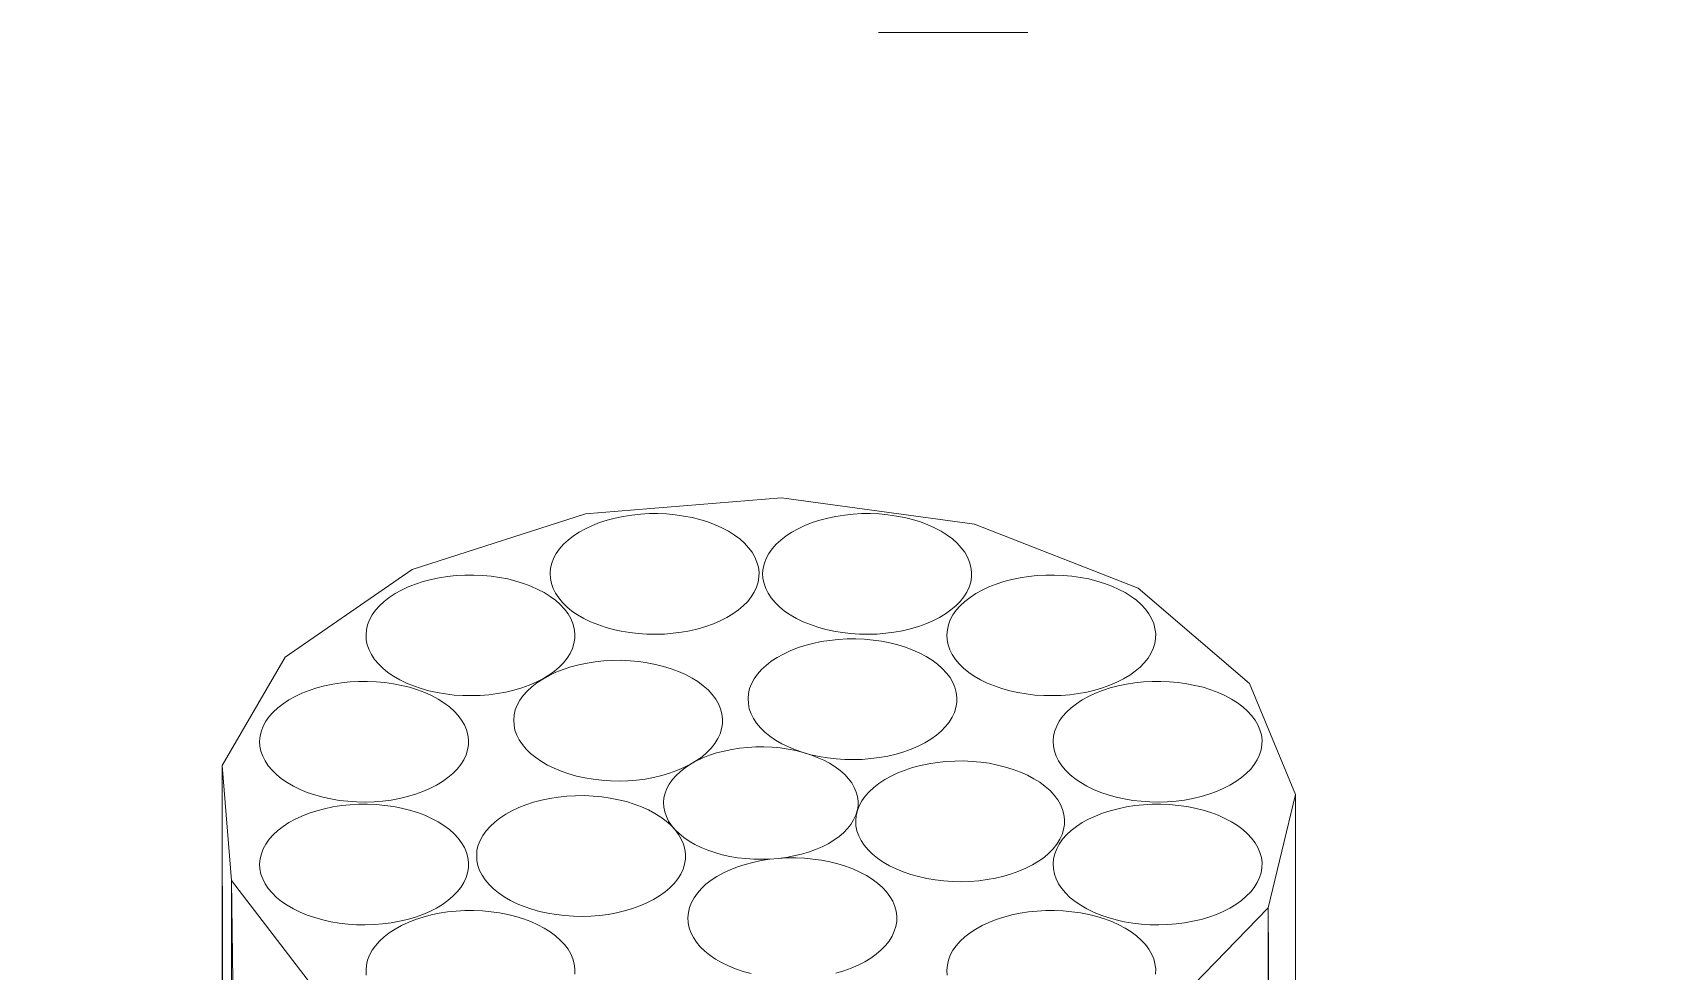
# Model space of a CAD drawing. Header units: inches. Extents: x -7660 to 802, y -193 to 3.
# Drawn here: x 674.913 to 675.994, y -144.848 to -144.22 of the extents above; entities that cross this region are included whole.
import ezdxf

# ---------------------------------------------------------------- set-up
doc = ezdxf.new("R2010")
doc.units = ezdxf.units.IN
doc.header["$MEASUREMENT"] = 0
doc.linetypes.add('DASHDOT2', pattern=[0.5, 0.25, -0.125, 0, -0.125])
doc.layers.add('ATE-PENA-2', color=2, linetype='Continuous')
doc.layers.add('ELE-PENA-1', color=1, linetype='Continuous')

msp = doc.modelspace()

# ---------------------------------------------------------------- linework, layer by layer
at = {"layer": 'ATE-PENA-2', "color": 7, "linetype": 'DASHDOT2', "lineweight": 5, "ltscale": 5}
msp.add_lwpolyline([(671.00396, -144.21983), (677.01966, -144.21983), (677.01966, -150.03518), (671.00396, -150.03518)], close=True, dxfattribs=at)
at = {"layer": 'ELE-PENA-1', "color": 8, "linetype": 'Continuous', "lineweight": 5}
for p, q in [((675.41399, -144.53117), (675.28295, -144.54188)), ((675.54314, -144.54881), (675.41399, -144.53117)), ((675.28295, -144.54188), (675.16703, -144.57905)), ((675.28288, -144.5518), (675.2875, -144.5497)), ((675.2875, -144.5497), (675.29233, -144.54771)), ((675.29233, -144.54771), (675.29737, -144.54613)), ((675.29737, -144.54613), (675.30273, -144.54466)), ((675.30273, -144.54466), (675.30819, -144.54351)), ((675.30819, -144.54351), (675.31386, -144.54267)), ((675.31386, -144.54267), (675.31963, -144.54204)), ((675.31963, -144.54204), (675.32551, -144.54172)), ((675.32551, -144.54172), (675.33129, -144.54172)), ((675.33129, -144.54172), (675.33717, -144.54193)), ((675.33717, -144.54193), (675.34294, -144.54246)), ((675.34294, -144.54246), (675.34861, -144.5433)), ((675.34861, -144.5433), (675.35418, -144.54435)), ((675.35418, -144.54435), (675.35953, -144.54571)), ((675.35953, -144.54571), (675.36468, -144.54729)), ((675.36468, -144.54729), (675.36961, -144.54918)), ((675.36961, -144.54918), (675.37423, -144.55128)), ((675.42516, -144.5518), (675.42967, -144.5497)), ((675.42967, -144.5497), (675.4345, -144.54771)), ((675.4345, -144.54771), (675.43965, -144.54613)), ((675.43965, -144.54613), (675.445, -144.54466)), ((675.445, -144.54466), (675.45046, -144.54351)), ((675.45046, -144.54351), (675.45613, -144.54267)), ((675.45613, -144.54267), (675.46191, -144.54204)), ((675.46191, -144.54204), (675.46768, -144.54172)), ((675.46768, -144.54172), (675.47356, -144.54172)), ((675.47356, -144.54172), (675.47944, -144.54193)), ((675.47944, -144.54193), (675.48522, -144.54246)), ((675.48522, -144.54246), (675.49089, -144.5433)), ((675.49089, -144.5433), (675.49645, -144.54435)), ((675.49645, -144.54435), (675.50181, -144.54571)), ((675.50181, -144.54571), (675.50695, -144.54729)), ((675.50695, -144.54729), (675.51189, -144.54918)), ((675.51189, -144.54918), (675.51651, -144.55128)), ((675.65276, -144.59165), (675.54314, -144.54881)), ((675.26829, -144.5622), (675.27133, -144.55936)), ((675.27133, -144.55936), (675.2748, -144.55663)), ((675.2748, -144.55663), (675.27868, -144.55411)), ((675.27868, -144.55411), (675.28288, -144.5518)), ((675.37423, -144.55128), (675.37854, -144.55348)), ((675.37854, -144.55348), (675.38253, -144.556)), ((675.38253, -144.556), (675.3861, -144.55863)), ((675.3861, -144.55863), (675.38925, -144.56146)), ((675.38925, -144.56146), (675.39208, -144.56451)), ((675.41046, -144.5622), (675.41361, -144.55936)), ((675.41361, -144.55936), (675.41707, -144.55663)), ((675.41707, -144.55663), (675.42096, -144.55411)), ((675.42096, -144.55411), (675.42516, -144.5518)), ((675.51651, -144.55128), (675.52081, -144.55348)), ((675.52081, -144.55348), (675.5248, -144.556)), ((675.5248, -144.556), (675.52837, -144.55863)), ((675.52837, -144.55863), (675.53152, -144.56146)), ((675.53152, -144.56146), (675.53425, -144.56451)), ((675.26031, -144.5749), (675.26157, -144.57165)), ((675.26157, -144.57165), (675.26335, -144.56839)), ((675.26335, -144.56839), (675.26556, -144.56524)), ((675.26556, -144.56524), (675.26829, -144.5622)), ((675.39208, -144.56451), (675.39439, -144.56755)), ((675.39439, -144.56755), (675.39628, -144.57081)), ((675.39628, -144.57081), (675.39765, -144.57406)), ((675.40258, -144.5749), (675.40384, -144.57165)), ((675.40384, -144.57165), (675.40563, -144.56839)), ((675.40563, -144.56839), (675.40783, -144.56524)), ((675.40783, -144.56524), (675.41046, -144.5622)), ((675.53425, -144.56451), (675.53667, -144.56755)), ((675.53667, -144.56755), (675.53845, -144.57081)), ((675.53845, -144.57081), (675.53992, -144.57406)), ((675.16703, -144.57905), (675.08198, -144.63764)), ((675.19069, -144.58372), (675.19647, -144.58309)), ((675.19647, -144.58309), (675.20224, -144.58278)), ((675.20224, -144.58278), (675.20812, -144.58278)), ((675.20812, -144.58278), (675.214, -144.58299)), ((675.214, -144.58299), (675.21978, -144.58351)), ((675.25926, -144.58162), (675.25957, -144.57826)), ((675.25947, -144.58498), (675.25926, -144.58162)), ((675.25957, -144.57826), (675.26031, -144.5749)), ((675.39765, -144.57406), (675.39859, -144.57742)), ((675.39901, -144.58078), (675.39859, -144.57742)), ((675.39891, -144.58414), (675.39901, -144.58078)), ((675.40143, -144.58162), (675.40174, -144.57826)), ((675.40164, -144.58498), (675.40143, -144.58162)), ((675.40174, -144.57826), (675.40258, -144.5749)), ((675.53992, -144.57406), (675.54076, -144.57742)), ((675.54118, -144.58078), (675.54076, -144.57742)), ((675.54118, -144.58414), (675.54118, -144.58078)), ((675.5793, -144.58372), (675.58507, -144.58309)), ((675.58507, -144.58309), (675.59085, -144.58278)), ((675.59085, -144.58278), (675.59673, -144.58278)), ((675.59673, -144.58278), (675.60261, -144.58299)), ((675.60261, -144.58299), (675.60838, -144.58351)), ((675.15552, -144.59517), (675.15972, -144.59286)), ((675.15972, -144.59286), (675.16423, -144.59076)), ((675.16423, -144.59076), (675.16917, -144.58887)), ((675.16917, -144.58887), (675.17421, -144.58719)), ((675.17421, -144.58719), (675.17956, -144.58572)), ((675.17956, -144.58572), (675.18502, -144.58456)), ((675.18502, -144.58456), (675.19069, -144.58372)), ((675.21978, -144.58351), (675.22545, -144.58435)), ((675.22545, -144.58435), (675.23101, -144.5854)), ((675.23101, -144.5854), (675.23637, -144.58677)), ((675.23637, -144.58677), (675.24151, -144.58834)), ((675.24151, -144.58834), (675.24645, -144.59023)), ((675.24645, -144.59023), (675.25107, -144.59233)), ((675.25107, -144.59233), (675.25537, -144.59454)), ((675.2601, -144.58834), (675.25947, -144.58498)), ((675.26125, -144.5917), (675.2601, -144.58834)), ((675.26293, -144.59496), (675.26125, -144.5917)), ((675.39733, -144.59086), (675.39586, -144.59412)), ((675.39838, -144.5875), (675.39733, -144.59086)), ((675.39891, -144.58414), (675.39838, -144.5875)), ((675.40237, -144.58834), (675.40164, -144.58498)), ((675.40353, -144.5917), (675.40237, -144.58834)), ((675.4051, -144.59496), (675.40353, -144.5917)), ((675.53961, -144.59086), (675.53803, -144.59412)), ((675.54066, -144.5875), (675.53961, -144.59086)), ((675.54118, -144.58414), (675.54066, -144.5875)), ((675.54412, -144.59517), (675.54832, -144.59286)), ((675.54832, -144.59286), (675.55284, -144.59076)), ((675.55284, -144.59076), (675.55767, -144.58887)), ((675.55767, -144.58887), (675.56281, -144.58719)), ((675.56281, -144.58719), (675.56817, -144.58572)), ((675.56817, -144.58572), (675.57363, -144.58456)), ((675.57363, -144.58456), (675.5793, -144.58372)), ((675.60838, -144.58351), (675.61405, -144.58435)), ((675.61405, -144.58435), (675.61962, -144.5854)), ((675.61962, -144.5854), (675.62497, -144.58677)), ((675.62497, -144.58677), (675.63012, -144.58834)), ((675.63012, -144.58834), (675.63505, -144.59023)), ((675.63505, -144.59023), (675.63967, -144.59233)), ((675.63967, -144.59233), (675.64398, -144.59454)), ((675.65276, -144.59165), (675.7271, -144.65528)), ((675.14239, -144.6063), (675.14502, -144.60325)), ((675.14502, -144.60325), (675.14817, -144.60042)), ((675.14817, -144.60042), (675.15163, -144.59769)), ((675.15163, -144.59769), (675.15552, -144.59517)), ((675.25537, -144.59454), (675.25936, -144.59706)), ((675.25936, -144.59706), (675.26293, -144.59968)), ((675.26503, -144.59811), (675.26293, -144.59496)), ((675.26293, -144.59968), (675.26608, -144.60252)), ((675.26755, -144.60115), (675.26503, -144.59811)), ((675.26608, -144.60252), (675.26892, -144.60556)), ((675.27049, -144.60399), (675.26755, -144.60115)), ((675.27385, -144.60682), (675.27049, -144.60399)), ((675.38851, -144.60336), (675.38526, -144.60609)), ((675.39145, -144.60042), (675.38851, -144.60336)), ((675.39387, -144.59727), (675.39145, -144.60042)), ((675.39586, -144.59412), (675.39387, -144.59727)), ((675.4072, -144.59811), (675.4051, -144.59496)), ((675.40972, -144.60115), (675.4072, -144.59811)), ((675.41277, -144.60399), (675.40972, -144.60115)), ((675.41613, -144.60682), (675.41277, -144.60399)), ((675.53079, -144.60336), (675.52743, -144.60609)), ((675.53362, -144.60042), (675.53079, -144.60336)), ((675.531, -144.6063), (675.53362, -144.60325)), ((675.53604, -144.59727), (675.53362, -144.60042)), ((675.53362, -144.60325), (675.53677, -144.60042)), ((675.53803, -144.59412), (675.53604, -144.59727)), ((675.53677, -144.60042), (675.54024, -144.59769)), ((675.54024, -144.59769), (675.54412, -144.59517)), ((675.64398, -144.59454), (675.64797, -144.59706)), ((675.64797, -144.59706), (675.65154, -144.59968)), ((675.65154, -144.59968), (675.65469, -144.60252)), ((675.65469, -144.60252), (675.65752, -144.60556)), ((675.13714, -144.61596), (675.1384, -144.6127)), ((675.1384, -144.6127), (675.14019, -144.60945)), ((675.14019, -144.60945), (675.14239, -144.6063)), ((675.26892, -144.60556), (675.27123, -144.60861)), ((675.27123, -144.60861), (675.27301, -144.61186)), ((675.27301, -144.61186), (675.27448, -144.61512)), ((675.27763, -144.60934), (675.27385, -144.60682)), ((675.27448, -144.61512), (675.27532, -144.61848)), ((675.28183, -144.61176), (675.27763, -144.60934)), ((675.28624, -144.61396), (675.28183, -144.61176)), ((675.29107, -144.61585), (675.28624, -144.61396)), ((675.36846, -144.61543), (675.36342, -144.61722)), ((675.37308, -144.61344), (675.36846, -144.61543)), ((675.37749, -144.61113), (675.37308, -144.61344)), ((675.38158, -144.60871), (675.37749, -144.61113)), ((675.38526, -144.60609), (675.38158, -144.60871)), ((675.41991, -144.60934), (675.41613, -144.60682)), ((675.42411, -144.61176), (675.41991, -144.60934)), ((675.42852, -144.61396), (675.42411, -144.61176)), ((675.43335, -144.61585), (675.42852, -144.61396)), ((675.51063, -144.61543), (675.50569, -144.61722)), ((675.51535, -144.61344), (675.51063, -144.61543)), ((675.51976, -144.61113), (675.51535, -144.61344)), ((675.52375, -144.60871), (675.51976, -144.61113)), ((675.52743, -144.60609), (675.52375, -144.60871)), ((675.52575, -144.61596), (675.52701, -144.6127)), ((675.52701, -144.6127), (675.52879, -144.60945)), ((675.52879, -144.60945), (675.531, -144.6063)), ((675.65752, -144.60556), (675.65983, -144.60861)), ((675.65983, -144.60861), (675.66162, -144.61186)), ((675.66162, -144.61186), (675.66309, -144.61512)), ((675.66309, -144.61512), (675.66393, -144.61848)), ((675.13609, -144.62268), (675.13641, -144.61932)), ((675.1362, -144.62604), (675.13609, -144.62268)), ((675.13693, -144.6294), (675.1362, -144.62604)), ((675.13641, -144.61932), (675.13714, -144.61596)), ((675.27574, -144.6252), (675.27522, -144.62856)), ((675.27585, -144.62184), (675.27532, -144.61848)), ((675.27574, -144.6252), (675.27585, -144.62184)), ((675.29611, -144.61764), (675.29107, -144.61585)), ((675.30136, -144.61911), (675.29611, -144.61764)), ((675.30682, -144.62026), (675.30136, -144.61911)), ((675.31249, -144.62121), (675.30682, -144.62026)), ((675.31816, -144.62194), (675.31249, -144.62121)), ((675.32404, -144.62226), (675.31816, -144.62194)), ((675.32982, -144.62236), (675.32404, -144.62226)), ((675.3357, -144.62226), (675.32982, -144.62236)), ((675.34147, -144.62173), (675.3357, -144.62226)), ((675.34725, -144.621), (675.34147, -144.62173)), ((675.35281, -144.62005), (675.34725, -144.621)), ((675.35827, -144.61869), (675.35281, -144.62005)), ((675.36342, -144.61722), (675.35827, -144.61869)), ((675.43839, -144.61764), (675.43335, -144.61585)), ((675.44364, -144.61911), (675.43839, -144.61764)), ((675.4491, -144.62026), (675.44364, -144.61911)), ((675.44626, -144.62646), (675.45204, -144.62583)), ((675.45466, -144.62121), (675.4491, -144.62026)), ((675.45204, -144.62583), (675.45792, -144.62551)), ((675.46044, -144.62194), (675.45466, -144.62121)), ((675.45792, -144.62551), (675.46369, -144.62551)), ((675.46621, -144.62226), (675.46044, -144.62194)), ((675.46369, -144.62551), (675.46957, -144.62572)), ((675.47209, -144.62236), (675.46621, -144.62226)), ((675.46957, -144.62572), (675.47535, -144.62625)), ((675.47797, -144.62226), (675.47209, -144.62236)), ((675.47535, -144.62625), (675.48102, -144.62709)), ((675.48375, -144.62173), (675.47797, -144.62226)), ((675.48942, -144.621), (675.48375, -144.62173)), ((675.49509, -144.62005), (675.48942, -144.621)), ((675.50044, -144.61869), (675.49509, -144.62005)), ((675.50569, -144.61722), (675.50044, -144.61869)), ((675.5247, -144.62268), (675.52501, -144.61932)), ((675.5248, -144.62604), (675.5247, -144.62268)), ((675.52554, -144.6294), (675.5248, -144.62604)), ((675.52501, -144.61932), (675.52575, -144.61596)), ((675.66435, -144.6252), (675.66382, -144.62856)), ((675.66445, -144.62184), (675.66393, -144.61848)), ((675.66435, -144.6252), (675.66445, -144.62184)), ((675.13809, -144.63276), (675.13693, -144.6294)), ((675.13966, -144.63601), (675.13809, -144.63276)), ((675.14176, -144.63916), (675.13966, -144.63601)), ((675.27259, -144.63517), (675.2707, -144.63832)), ((675.27417, -144.63192), (675.27259, -144.63517)), ((675.27522, -144.62856), (675.27417, -144.63192)), ((675.41109, -144.6379), (675.41529, -144.63559)), ((675.41529, -144.63559), (675.41991, -144.63349)), ((675.41991, -144.63349), (675.42474, -144.6315)), ((675.42474, -144.6315), (675.42978, -144.62992)), ((675.42978, -144.62992), (675.43513, -144.62845)), ((675.43513, -144.62845), (675.44059, -144.6273)), ((675.44059, -144.6273), (675.44626, -144.62646)), ((675.48102, -144.62709), (675.48658, -144.62814)), ((675.48658, -144.62814), (675.49194, -144.6295)), ((675.49194, -144.6295), (675.49708, -144.63108)), ((675.49708, -144.63108), (675.50202, -144.63297)), ((675.50202, -144.63297), (675.50664, -144.63507)), ((675.50664, -144.63507), (675.51094, -144.63727)), ((675.52669, -144.63276), (675.52554, -144.6294)), ((675.52827, -144.63601), (675.52669, -144.63276)), ((675.53037, -144.63916), (675.52827, -144.63601)), ((675.6612, -144.63517), (675.65931, -144.63832)), ((675.66277, -144.63192), (675.6612, -144.63517)), ((675.66382, -144.62856), (675.66277, -144.63192)), ((675.08198, -144.63764), (675.03977, -144.71009)), ((675.14439, -144.64221), (675.14176, -144.63916)), ((675.14733, -144.64504), (675.14439, -144.64221)), ((675.15069, -144.64788), (675.14733, -144.64504)), ((675.15447, -144.6504), (675.15069, -144.64788)), ((675.26209, -144.64714), (675.25842, -144.64977)), ((675.25852, -144.64987), (675.26314, -144.64777)), ((675.26535, -144.64441), (675.26209, -144.64714)), ((675.26314, -144.64777), (675.26797, -144.64588)), ((675.26818, -144.64147), (675.26535, -144.64441)), ((675.26797, -144.64588), (675.27301, -144.6442)), ((675.2707, -144.63832), (675.26818, -144.64147)), ((675.27301, -144.6442), (675.27837, -144.64284)), ((675.27837, -144.64284), (675.28393, -144.64168)), ((675.28393, -144.64168), (675.2895, -144.64084)), ((675.2895, -144.64084), (675.29527, -144.64021)), ((675.29527, -144.64021), (675.30115, -144.6399)), ((675.30115, -144.6399), (675.30703, -144.63979)), ((675.30703, -144.63979), (675.31281, -144.64011)), ((675.31281, -144.64011), (675.31858, -144.64063)), ((675.31858, -144.64063), (675.32425, -144.64147)), ((675.32425, -144.64147), (675.32982, -144.64252)), ((675.32982, -144.64252), (675.33517, -144.64389)), ((675.33517, -144.64389), (675.34032, -144.64546)), ((675.34032, -144.64546), (675.34525, -144.64725)), ((675.34525, -144.64725), (675.34987, -144.64935)), ((675.39796, -144.64903), (675.40069, -144.64599)), ((675.40069, -144.64599), (675.40374, -144.64315)), ((675.40374, -144.64315), (675.4072, -144.64042)), ((675.4072, -144.64042), (675.41109, -144.6379)), ((675.51094, -144.63727), (675.51493, -144.63979)), ((675.51493, -144.63979), (675.5185, -144.64242)), ((675.5185, -144.64242), (675.52165, -144.64525)), ((675.52165, -144.64525), (675.52449, -144.6483)), ((675.53299, -144.64221), (675.53037, -144.63916)), ((675.53593, -144.64504), (675.53299, -144.64221)), ((675.53929, -144.64788), (675.53593, -144.64504)), ((675.54307, -144.6504), (675.53929, -144.64788)), ((675.6507, -144.64714), (675.64702, -144.64977)), ((675.65395, -144.64441), (675.6507, -144.64714)), ((675.65679, -144.64147), (675.65395, -144.64441)), ((675.65931, -144.63832), (675.65679, -144.64147)), ((675.09798, -144.65995), (675.10312, -144.65827)), ((675.10312, -144.65827), (675.10837, -144.65691)), ((675.10837, -144.65691), (675.11394, -144.65575)), ((675.11394, -144.65575), (675.11961, -144.65481)), ((675.11961, -144.65481), (675.12538, -144.65428)), ((675.12538, -144.65428), (675.13116, -144.65397)), ((675.13116, -144.65397), (675.13704, -144.65386)), ((675.13704, -144.65386), (675.14281, -144.65418)), ((675.14281, -144.65418), (675.14869, -144.6547)), ((675.14869, -144.6547), (675.15436, -144.65544)), ((675.15436, -144.65544), (675.15982, -144.65659)), ((675.15867, -144.65281), (675.15447, -144.6504)), ((675.16308, -144.65502), (675.15867, -144.65281)), ((675.15982, -144.65659), (675.16528, -144.65785)), ((675.16791, -144.65691), (675.16308, -144.65502)), ((675.16528, -144.65785), (675.17043, -144.65953)), ((675.17295, -144.65869), (675.16791, -144.65691)), ((675.1782, -144.66016), (675.17295, -144.65869)), ((675.24025, -144.65827), (675.235, -144.65974)), ((675.24519, -144.65649), (675.24025, -144.65827)), ((675.24393, -144.66037), (675.24697, -144.65754)), ((675.24991, -144.65449), (675.24519, -144.65649)), ((675.24697, -144.65754), (675.25044, -144.65481)), ((675.25432, -144.65218), (675.24991, -144.65449)), ((675.25044, -144.65481), (675.25432, -144.65229)), ((675.25842, -144.64977), (675.25432, -144.65218)), ((675.25432, -144.65229), (675.25852, -144.64987)), ((675.34987, -144.64935), (675.35418, -144.65166)), ((675.35418, -144.65166), (675.35817, -144.65407)), ((675.35817, -144.65407), (675.36174, -144.6568)), ((675.36174, -144.6568), (675.36499, -144.65964)), ((675.39198, -144.66205), (675.39271, -144.65869)), ((675.39271, -144.65869), (675.39408, -144.65544)), ((675.39408, -144.65544), (675.39576, -144.65218)), ((675.39576, -144.65218), (675.39796, -144.64903)), ((675.52449, -144.6483), (675.5268, -144.65134)), ((675.5268, -144.65134), (675.52869, -144.6546)), ((675.52869, -144.6546), (675.53005, -144.65785)), ((675.53005, -144.65785), (675.531, -144.66121)), ((675.54727, -144.65281), (675.54307, -144.6504)), ((675.55168, -144.65502), (675.54727, -144.65281)), ((675.55651, -144.65691), (675.55168, -144.65502)), ((675.56155, -144.65869), (675.55651, -144.65691)), ((675.5668, -144.66016), (675.56155, -144.65869)), ((675.62886, -144.65827), (675.62361, -144.65974)), ((675.63379, -144.65649), (675.62886, -144.65827)), ((675.62886, -144.65995), (675.6339, -144.65827)), ((675.63852, -144.65449), (675.63379, -144.65649)), ((675.6339, -144.65827), (675.63925, -144.65691)), ((675.64293, -144.65218), (675.63852, -144.65449)), ((675.63925, -144.65691), (675.64482, -144.65575)), ((675.64702, -144.64977), (675.64293, -144.65218)), ((675.64482, -144.65575), (675.65038, -144.65481)), ((675.65038, -144.65481), (675.65616, -144.65428)), ((675.65616, -144.65428), (675.66204, -144.65397)), ((675.66204, -144.65397), (675.66781, -144.65386)), ((675.66781, -144.65386), (675.67369, -144.65418)), ((675.67369, -144.65418), (675.67947, -144.6547)), ((675.67947, -144.6547), (675.68514, -144.65544)), ((675.68514, -144.65544), (675.6907, -144.65659)), ((675.6907, -144.65659), (675.69606, -144.65785)), ((675.69606, -144.65785), (675.7012, -144.65953)), ((675.7271, -144.65528), (675.75797, -144.72962)), ((675.07698, -144.6715), (675.08055, -144.66888)), ((675.08055, -144.66888), (675.08443, -144.66625)), ((675.08443, -144.66625), (675.08863, -144.66394)), ((675.08863, -144.66394), (675.09315, -144.66184)), ((675.09315, -144.66184), (675.09798, -144.65995)), ((675.17043, -144.65953), (675.17536, -144.66132)), ((675.17536, -144.66132), (675.17998, -144.66342)), ((675.18366, -144.66132), (675.1782, -144.66016)), ((675.17998, -144.66342), (675.18429, -144.66573)), ((675.18922, -144.66226), (675.18366, -144.66132)), ((675.18429, -144.66573), (675.18817, -144.66814)), ((675.18817, -144.66814), (675.19185, -144.67087)), ((675.195, -144.663), (675.18922, -144.66226)), ((675.20088, -144.66331), (675.195, -144.663)), ((675.20665, -144.66342), (675.20088, -144.66331)), ((675.21253, -144.66331), (675.20665, -144.66342)), ((675.21831, -144.66279), (675.21253, -144.66331)), ((675.22408, -144.66205), (675.21831, -144.66279)), ((675.22965, -144.66111), (675.22408, -144.66205)), ((675.235, -144.65974), (675.22965, -144.66111)), ((675.23731, -144.66972), (675.23899, -144.66646)), ((675.23899, -144.66646), (675.2412, -144.66342)), ((675.2412, -144.66342), (675.24393, -144.66037)), ((675.36499, -144.65964), (675.36772, -144.66258)), ((675.36772, -144.66258), (675.37003, -144.66573)), ((675.37003, -144.66573), (675.37192, -144.66888)), ((675.37192, -144.66888), (675.37329, -144.67224)), ((675.39166, -144.66541), (675.39198, -144.66205)), ((675.39187, -144.66877), (675.39166, -144.66541)), ((675.3925, -144.67213), (675.39187, -144.66877)), ((675.53131, -144.66793), (675.53079, -144.67129)), ((675.53142, -144.66457), (675.531, -144.66121)), ((675.53131, -144.66793), (675.53142, -144.66457)), ((675.57226, -144.66132), (675.5668, -144.66016)), ((675.57783, -144.66226), (675.57226, -144.66132)), ((675.5836, -144.663), (675.57783, -144.66226)), ((675.58948, -144.66331), (675.5836, -144.663)), ((675.59526, -144.66342), (675.58948, -144.66331)), ((675.60114, -144.66331), (675.59526, -144.66342)), ((675.60691, -144.66279), (675.60114, -144.66331)), ((675.61269, -144.66205), (675.60691, -144.66279)), ((675.60786, -144.6715), (675.61132, -144.66888)), ((675.61132, -144.66888), (675.61521, -144.66625)), ((675.61825, -144.66111), (675.61269, -144.66205)), ((675.61521, -144.66625), (675.61941, -144.66394)), ((675.62361, -144.65974), (675.61825, -144.66111)), ((675.61941, -144.66394), (675.62403, -144.66184)), ((675.62403, -144.66184), (675.62886, -144.65995)), ((675.7012, -144.65953), (675.70614, -144.66132)), ((675.70614, -144.66132), (675.71076, -144.66342)), ((675.71076, -144.66342), (675.71506, -144.66573)), ((675.71506, -144.66573), (675.71905, -144.66814)), ((675.71905, -144.66814), (675.72262, -144.67087)), ((675.0691, -144.68053), (675.07131, -144.67738)), ((675.07131, -144.67738), (675.07393, -144.67444)), ((675.07393, -144.67444), (675.07698, -144.6715)), ((675.19185, -144.67087), (675.195, -144.67371)), ((675.195, -144.67371), (675.19773, -144.67665)), ((675.19773, -144.67665), (675.20004, -144.6798)), ((675.20004, -144.6798), (675.20193, -144.68295)), ((675.2349, -144.6798), (675.23521, -144.67633)), ((675.23511, -144.68316), (675.2349, -144.6798)), ((675.23521, -144.67633), (675.23595, -144.67297)), ((675.23595, -144.67297), (675.23731, -144.66972)), ((675.37329, -144.67224), (675.37423, -144.67549)), ((675.37465, -144.67885), (675.37423, -144.67549)), ((675.37455, -144.68232), (675.37465, -144.67885)), ((675.39366, -144.67549), (675.3925, -144.67213)), ((675.39534, -144.67875), (675.39366, -144.67549)), ((675.39744, -144.6819), (675.39534, -144.67875)), ((675.52827, -144.67791), (675.52627, -144.68106)), ((675.52974, -144.67465), (675.52827, -144.67791)), ((675.53079, -144.67129), (675.52974, -144.67465)), ((675.59988, -144.68053), (675.60208, -144.67738)), ((675.60208, -144.67738), (675.60481, -144.67444)), ((675.60481, -144.67444), (675.60786, -144.6715)), ((675.72262, -144.67087), (675.72588, -144.67371)), ((675.72588, -144.67371), (675.72861, -144.67665)), ((675.72861, -144.67665), (675.73092, -144.6798)), ((675.73092, -144.6798), (675.73281, -144.68295)), ((675.0649, -144.69376), (675.06522, -144.6904)), ((675.06522, -144.6904), (675.06606, -144.68704)), ((675.06606, -144.68704), (675.06732, -144.68379)), ((675.06732, -144.68379), (675.0691, -144.68053)), ((675.20193, -144.68295), (675.20329, -144.6862)), ((675.20329, -144.6862), (675.20424, -144.68956)), ((675.20466, -144.69292), (675.20424, -144.68956)), ((675.23574, -144.68652), (675.23511, -144.68316)), ((675.23689, -144.68977), (675.23574, -144.68652)), ((675.23857, -144.69303), (675.23689, -144.68977)), ((675.37297, -144.68893), (675.3715, -144.69219)), ((675.37402, -144.68568), (675.37297, -144.68893)), ((675.37455, -144.68232), (675.37402, -144.68568)), ((675.39996, -144.68494), (675.39744, -144.6819)), ((675.4029, -144.68778), (675.39996, -144.68494)), ((675.40636, -144.69061), (675.4029, -144.68778)), ((675.41004, -144.69313), (675.40636, -144.69061)), ((675.51766, -144.68988), (675.51399, -144.6925)), ((675.52092, -144.68715), (675.51766, -144.68988)), ((675.52386, -144.6841), (675.52092, -144.68715)), ((675.52627, -144.68106), (675.52386, -144.6841)), ((675.59578, -144.69376), (675.5961, -144.6904)), ((675.5961, -144.6904), (675.59683, -144.68704)), ((675.59683, -144.68704), (675.5982, -144.68379)), ((675.5982, -144.68379), (675.59988, -144.68053)), ((675.73281, -144.68295), (675.73417, -144.6862)), ((675.73417, -144.6862), (675.73512, -144.68956)), ((675.73554, -144.69292), (675.73512, -144.68956)), ((675.06511, -144.69712), (675.0649, -144.69376)), ((675.06574, -144.70048), (675.06511, -144.69712)), ((675.067, -144.70384), (675.06574, -144.70048)), ((675.20403, -144.69975), (675.20308, -144.703)), ((675.20466, -144.69628), (675.20403, -144.69975)), ((675.20466, -144.69628), (675.20466, -144.69292)), ((675.24067, -144.69618), (675.23857, -144.69303)), ((675.24319, -144.69922), (675.24067, -144.69618)), ((675.24613, -144.70216), (675.24319, -144.69922)), ((675.36415, -144.70143), (675.3609, -144.70426)), ((675.36709, -144.69849), (675.36415, -144.70143)), ((675.36594, -144.70332), (675.37066, -144.70174)), ((675.36951, -144.69544), (675.36709, -144.69849)), ((675.3715, -144.69219), (675.36951, -144.69544)), ((675.37066, -144.70174), (675.3756, -144.70048)), ((675.3756, -144.70048), (675.38074, -144.69943)), ((675.38074, -144.69943), (675.38599, -144.69859)), ((675.38599, -144.69859), (675.39145, -144.69807)), ((675.39145, -144.69807), (675.39681, -144.69775)), ((675.39681, -144.69775), (675.40227, -144.69775)), ((675.40227, -144.69775), (675.40773, -144.69796)), ((675.40773, -144.69796), (675.41308, -144.69838)), ((675.41424, -144.69555), (675.41004, -144.69313)), ((675.41308, -144.69838), (675.41844, -144.69922)), ((675.41865, -144.69775), (675.41424, -144.69555)), ((675.41844, -144.69922), (675.42358, -144.70017)), ((675.42348, -144.69964), (675.41865, -144.69775)), ((675.42852, -144.70143), (675.42348, -144.69964)), ((675.42358, -144.70017), (675.42862, -144.70143)), ((675.43377, -144.7029), (675.42852, -144.70143)), ((675.42862, -144.70143), (675.43335, -144.7029)), ((675.49582, -144.70101), (675.49068, -144.70248)), ((675.50086, -144.69922), (675.49582, -144.70101)), ((675.50548, -144.69723), (675.50086, -144.69922)), ((675.50989, -144.69492), (675.50548, -144.69723)), ((675.51399, -144.6925), (675.50989, -144.69492)), ((675.59599, -144.69712), (675.59578, -144.69376)), ((675.59662, -144.70048), (675.59599, -144.69712)), ((675.59778, -144.70384), (675.59662, -144.70048)), ((675.73491, -144.69975), (675.73386, -144.703)), ((675.73543, -144.69628), (675.73491, -144.69975)), ((675.73543, -144.69628), (675.73554, -144.69292)), ((675.03977, -144.71009), (675.03977, -145.70486)), ((675.04166, -145.75463), (675.03977, -144.71009)), ((675.03977, -144.71009), (675.04607, -144.78695)), ((675.06858, -144.7071), (675.067, -144.70384)), ((675.07068, -144.71025), (675.06858, -144.7071)), ((675.0732, -144.71329), (675.07068, -144.71025)), ((675.1971, -144.71256), (675.19426, -144.7155)), ((675.19951, -144.70951), (675.1971, -144.71256)), ((675.20151, -144.70626), (675.19951, -144.70951)), ((675.20308, -144.703), (675.20151, -144.70626)), ((675.2496, -144.70489), (675.24613, -144.70216)), ((675.25338, -144.70752), (675.2496, -144.70489)), ((675.25747, -144.70983), (675.25338, -144.70752)), ((675.26199, -144.71203), (675.25747, -144.70983)), ((675.26671, -144.71403), (675.26199, -144.71203)), ((675.34882, -144.71151), (675.3441, -144.7135)), ((675.34641, -144.71413), (675.34966, -144.71161)), ((675.35313, -144.7093), (675.34882, -144.71151)), ((675.34966, -144.71161), (675.35323, -144.7093)), ((675.35722, -144.70689), (675.35313, -144.7093)), ((675.35323, -144.7093), (675.35722, -144.7071)), ((675.3609, -144.70426), (675.35722, -144.70689)), ((675.35722, -144.7071), (675.36142, -144.7051)), ((675.36142, -144.7051), (675.36594, -144.70332)), ((675.43335, -144.7029), (675.43797, -144.70468)), ((675.43923, -144.70405), (675.43377, -144.7029)), ((675.43797, -144.70468), (675.44227, -144.70657)), ((675.4449, -144.705), (675.43923, -144.70405)), ((675.44227, -144.70657), (675.44626, -144.70867)), ((675.45057, -144.70573), (675.4449, -144.705)), ((675.44626, -144.70867), (675.44994, -144.71098)), ((675.44994, -144.71098), (675.4533, -144.7135)), ((675.45645, -144.70605), (675.45057, -144.70573)), ((675.46222, -144.70615), (675.45645, -144.70605)), ((675.4681, -144.70605), (675.46222, -144.70615)), ((675.47388, -144.70552), (675.4681, -144.70605)), ((675.47965, -144.70479), (675.47388, -144.70552)), ((675.48522, -144.70384), (675.47965, -144.70479)), ((675.49068, -144.70248), (675.48522, -144.70384)), ((675.49677, -144.71319), (675.50181, -144.71151)), ((675.50181, -144.71151), (675.50716, -144.71014)), ((675.50716, -144.71014), (675.51273, -144.70899)), ((675.51273, -144.70899), (675.51829, -144.70804)), ((675.51829, -144.70804), (675.52407, -144.70752)), ((675.52407, -144.70752), (675.52995, -144.7072)), ((675.52995, -144.7072), (675.53583, -144.7071)), ((675.53583, -144.7071), (675.5416, -144.70741)), ((675.5416, -144.70741), (675.54738, -144.70794)), ((675.54738, -144.70794), (675.55305, -144.70867)), ((675.55305, -144.70867), (675.55861, -144.70983)), ((675.55861, -144.70983), (675.56397, -144.71119)), ((675.56397, -144.71119), (675.56911, -144.71277)), ((675.56911, -144.71277), (675.57405, -144.71455)), ((675.59946, -144.7071), (675.59778, -144.70384)), ((675.60156, -144.71025), (675.59946, -144.7071)), ((675.60408, -144.71329), (675.60156, -144.71025)), ((675.72798, -144.71256), (675.72504, -144.7155)), ((675.73039, -144.70951), (675.72798, -144.71256)), ((675.73239, -144.70626), (675.73039, -144.70951)), ((675.73386, -144.703), (675.73239, -144.70626)), ((675.07624, -144.71623), (675.0732, -144.71329)), ((675.0796, -144.71896), (675.07624, -144.71623)), ((675.08338, -144.72148), (675.0796, -144.71896)), ((675.08748, -144.7239), (675.08338, -144.72148)), ((675.18324, -144.72337), (675.17883, -144.72558)), ((675.18723, -144.72085), (675.18324, -144.72337)), ((675.1909, -144.71823), (675.18723, -144.72085)), ((675.19426, -144.7155), (675.1909, -144.71823)), ((675.27175, -144.71571), (675.26671, -144.71403)), ((675.277, -144.71718), (675.27175, -144.71571)), ((675.28246, -144.71844), (675.277, -144.71718)), ((675.28813, -144.71938), (675.28246, -144.71844)), ((675.2938, -144.72001), (675.28813, -144.71938)), ((675.29968, -144.72043), (675.2938, -144.72001)), ((675.30556, -144.72054), (675.29968, -144.72043)), ((675.31134, -144.72033), (675.30556, -144.72054)), ((675.31711, -144.71991), (675.31134, -144.72033)), ((675.32289, -144.71917), (675.31711, -144.71991)), ((675.32845, -144.71812), (675.32289, -144.71917)), ((675.33391, -144.71686), (675.32845, -144.71812)), ((675.33906, -144.71529), (675.33391, -144.71686)), ((675.33738, -144.72558), (675.33895, -144.72253)), ((675.33895, -144.72253), (675.34105, -144.71959)), ((675.3441, -144.7135), (675.33906, -144.71529)), ((675.34105, -144.71959), (675.34357, -144.71686)), ((675.34357, -144.71686), (675.34641, -144.71413)), ((675.4533, -144.7135), (675.45634, -144.71613)), ((675.45634, -144.71613), (675.45886, -144.71896)), ((675.45886, -144.71896), (675.46107, -144.7218)), ((675.46107, -144.7218), (675.46275, -144.72484)), ((675.47577, -144.72474), (675.47923, -144.72211)), ((675.47923, -144.72211), (675.48312, -144.71959)), ((675.48312, -144.71959), (675.48732, -144.71718)), ((675.48732, -144.71718), (675.49194, -144.71508)), ((675.49194, -144.71508), (675.49677, -144.71319)), ((675.57405, -144.71455), (675.57867, -144.71665)), ((675.57867, -144.71665), (675.58297, -144.71896)), ((675.58297, -144.71896), (675.58696, -144.72138)), ((675.58696, -144.72138), (675.59053, -144.72411)), ((675.60702, -144.71623), (675.60408, -144.71329)), ((675.61048, -144.71896), (675.60702, -144.71623)), ((675.61426, -144.72148), (675.61048, -144.71896)), ((675.61836, -144.7239), (675.61426, -144.72148)), ((675.71401, -144.72337), (675.7096, -144.72558)), ((675.71811, -144.72085), (675.71401, -144.72337)), ((675.72178, -144.71823), (675.71811, -144.72085)), ((675.72504, -144.7155), (675.72178, -144.71823)), ((675.09199, -144.7261), (675.08748, -144.7239)), ((675.09672, -144.7281), (675.09199, -144.7261)), ((675.10176, -144.72978), (675.09672, -144.7281)), ((675.10711, -144.73125), (675.10176, -144.72978)), ((675.11257, -144.73251), (675.10711, -144.73125)), ((675.11814, -144.73345), (675.11257, -144.73251)), ((675.12391, -144.73408), (675.11814, -144.73345)), ((675.12969, -144.7345), (675.12391, -144.73408)), ((675.13557, -144.73461), (675.12969, -144.7345)), ((675.14145, -144.7344), (675.13557, -144.73461)), ((675.14722, -144.73398), (675.14145, -144.7344)), ((675.15289, -144.73324), (675.14722, -144.73398)), ((675.15846, -144.73219), (675.15289, -144.73324)), ((675.16392, -144.73093), (675.15846, -144.73219)), ((675.16917, -144.72936), (675.16392, -144.73093)), ((675.1741, -144.72757), (675.16917, -144.72936)), ((675.17883, -144.72558), (675.1741, -144.72757)), ((675.24823, -144.73471), (675.25359, -144.73335)), ((675.25359, -144.73335), (675.25905, -144.73219)), ((675.25905, -144.73219), (675.26472, -144.73125)), ((675.26472, -144.73125), (675.27049, -144.73072)), ((675.27049, -144.73072), (675.27627, -144.73041)), ((675.27627, -144.73041), (675.28215, -144.7303)), ((675.28215, -144.7303), (675.28803, -144.73062)), ((675.28803, -144.73062), (675.2938, -144.73114)), ((675.2938, -144.73114), (675.29947, -144.73188)), ((675.29947, -144.73188), (675.30504, -144.73303)), ((675.30504, -144.73303), (675.31039, -144.73429)), ((675.31039, -144.73429), (675.31554, -144.73597)), ((675.33517, -144.73492), (675.33538, -144.73177)), ((675.33538, -144.73177), (675.33612, -144.72862)), ((675.33612, -144.72862), (675.33738, -144.72558)), ((675.46275, -144.72484), (675.46411, -144.72789)), ((675.46411, -144.72789), (675.46495, -144.73093)), ((675.46537, -144.73408), (675.46495, -144.73093)), ((675.46527, -144.73723), (675.46537, -144.73408)), ((675.46611, -144.73702), (675.46779, -144.73377)), ((675.46779, -144.73377), (675.46999, -144.73072)), ((675.46999, -144.73072), (675.47272, -144.72768)), ((675.47272, -144.72768), (675.47577, -144.72474)), ((675.59053, -144.72411), (675.59379, -144.72694)), ((675.59379, -144.72694), (675.59652, -144.72988)), ((675.59652, -144.72988), (675.59883, -144.73303)), ((675.59883, -144.73303), (675.60072, -144.73618)), ((675.62287, -144.7261), (675.61836, -144.7239)), ((675.6276, -144.7281), (675.62287, -144.7261)), ((675.63264, -144.72978), (675.6276, -144.7281)), ((675.63789, -144.73125), (675.63264, -144.72978)), ((675.64335, -144.73251), (675.63789, -144.73125)), ((675.64902, -144.73345), (675.64335, -144.73251)), ((675.65469, -144.73408), (675.64902, -144.73345)), ((675.66057, -144.7345), (675.65469, -144.73408)), ((675.66645, -144.73461), (675.66057, -144.7345)), ((675.67222, -144.7344), (675.66645, -144.73461)), ((675.678, -144.73398), (675.67222, -144.7344)), ((675.68377, -144.73324), (675.678, -144.73398)), ((675.68934, -144.73219), (675.68377, -144.73324)), ((675.6948, -144.73093), (675.68934, -144.73219)), ((675.69994, -144.72936), (675.6948, -144.73093)), ((675.70498, -144.72757), (675.69994, -144.72936)), ((675.7096, -144.72558), (675.70498, -144.72757)), ((675.75797, -144.72962), (675.7397, -144.80522)), ((675.75797, -145.72376), (675.75797, -144.72962)), ((675.08863, -144.74605), (675.09315, -144.74395)), ((675.09315, -144.74395), (675.09798, -144.74206)), ((675.09798, -144.74206), (675.10312, -144.74038)), ((675.10312, -144.74038), (675.10837, -144.73902)), ((675.10837, -144.73902), (675.11394, -144.73786)), ((675.11394, -144.73786), (675.11961, -144.73692)), ((675.11961, -144.73692), (675.12538, -144.73639)), ((675.12538, -144.73639), (675.13116, -144.73608)), ((675.13116, -144.73608), (675.13704, -144.73597)), ((675.13704, -144.73597), (675.14281, -144.73629)), ((675.14281, -144.73629), (675.14869, -144.73681)), ((675.14869, -144.73681), (675.15436, -144.73755)), ((675.15436, -144.73755), (675.15982, -144.7387)), ((675.15982, -144.7387), (675.16528, -144.73996)), ((675.16528, -144.73996), (675.17043, -144.74164)), ((675.17043, -144.74164), (675.17536, -144.74343)), ((675.17536, -144.74343), (675.17998, -144.74553)), ((675.22219, -144.74794), (675.22566, -144.74532)), ((675.22566, -144.74532), (675.22954, -144.74269)), ((675.22954, -144.74269), (675.23374, -144.74038)), ((675.23374, -144.74038), (675.23826, -144.73828)), ((675.23826, -144.73828), (675.24309, -144.73639)), ((675.24309, -144.73639), (675.24823, -144.73471)), ((675.31554, -144.73597), (675.32047, -144.73776)), ((675.32047, -144.73776), (675.32509, -144.73986)), ((675.32509, -144.73986), (675.3294, -144.74217)), ((675.3294, -144.74217), (675.33339, -144.74458)), ((675.33339, -144.74458), (675.33696, -144.74731)), ((675.33528, -144.73807), (675.33517, -144.73492)), ((675.33591, -144.74112), (675.33528, -144.73807)), ((675.33706, -144.74427), (675.33591, -144.74112)), ((675.33853, -144.74731), (675.33706, -144.74427)), ((675.4638, -144.74343), (675.46233, -144.74647)), ((675.46369, -144.747), (675.46401, -144.74364)), ((675.46474, -144.74038), (675.4638, -144.74343)), ((675.46401, -144.74364), (675.46485, -144.74028)), ((675.46527, -144.73723), (675.46474, -144.74038)), ((675.46485, -144.74028), (675.46611, -144.73702)), ((675.60072, -144.73618), (675.60208, -144.73954)), ((675.60208, -144.73954), (675.60303, -144.7428)), ((675.60345, -144.74616), (675.60303, -144.7428)), ((675.61941, -144.74605), (675.62403, -144.74395)), ((675.62403, -144.74395), (675.62886, -144.74206)), ((675.62886, -144.74206), (675.6339, -144.74038)), ((675.6339, -144.74038), (675.63925, -144.73902)), ((675.63925, -144.73902), (675.64482, -144.73786)), ((675.64482, -144.73786), (675.65038, -144.73692)), ((675.65038, -144.73692), (675.65616, -144.73639)), ((675.65616, -144.73639), (675.66204, -144.73608)), ((675.66204, -144.73608), (675.66781, -144.73597)), ((675.66781, -144.73597), (675.67369, -144.73629)), ((675.67369, -144.73629), (675.67947, -144.73681)), ((675.67947, -144.73681), (675.68514, -144.73755)), ((675.68514, -144.73755), (675.6907, -144.7387)), ((675.6907, -144.7387), (675.69606, -144.73996)), ((675.69606, -144.73996), (675.7012, -144.74164)), ((675.7012, -144.74164), (675.70614, -144.74343)), ((675.70614, -144.74343), (675.71076, -144.74553)), ((675.07393, -144.75655), (675.07698, -144.75361)), ((675.07698, -144.75361), (675.08055, -144.75099)), ((675.08055, -144.75099), (675.08443, -144.74836)), ((675.08443, -144.74836), (675.08863, -144.74605)), ((675.17998, -144.74553), (675.18429, -144.74784)), ((675.18429, -144.74784), (675.18817, -144.75025)), ((675.18817, -144.75025), (675.19185, -144.75298)), ((675.19185, -144.75298), (675.195, -144.75582)), ((675.195, -144.75582), (675.19773, -144.75876)), ((675.21421, -144.75697), (675.21642, -144.75382)), ((675.21642, -144.75382), (675.21904, -144.75088)), ((675.21904, -144.75088), (675.22219, -144.74794)), ((675.33696, -144.74731), (675.34011, -144.75015)), ((675.34053, -144.75025), (675.33853, -144.74731)), ((675.34011, -144.75015), (675.34284, -144.75309)), ((675.34284, -144.75309), (675.34053, -144.75025)), ((675.34284, -144.75309), (675.34525, -144.75624)), ((675.34567, -144.75571), (675.34284, -144.75309)), ((675.34882, -144.75834), (675.34567, -144.75571)), ((675.45561, -144.75508), (675.45256, -144.75771)), ((675.45823, -144.75235), (675.45561, -144.75508)), ((675.46054, -144.74952), (675.45823, -144.75235)), ((675.46233, -144.74647), (675.46054, -144.74952)), ((675.4639, -144.75046), (675.46369, -144.747)), ((675.46453, -144.75382), (675.4639, -144.75046)), ((675.46569, -144.75708), (675.46453, -144.75382)), ((675.60282, -144.75298), (675.60177, -144.75624)), ((675.60334, -144.74962), (675.60282, -144.75298)), ((675.60334, -144.74962), (675.60345, -144.74616)), ((675.60481, -144.75655), (675.60786, -144.75361)), ((675.60786, -144.75361), (675.61132, -144.75099)), ((675.61132, -144.75099), (675.61521, -144.74836)), ((675.61521, -144.74836), (675.61941, -144.74605)), ((675.71076, -144.74553), (675.71506, -144.74784)), ((675.71506, -144.74784), (675.71905, -144.75025)), ((675.71905, -144.75025), (675.72262, -144.75298)), ((675.72262, -144.75298), (675.72588, -144.75582)), ((675.72588, -144.75582), (675.72861, -144.75876)), ((675.06606, -144.76915), (675.06732, -144.7659)), ((675.06732, -144.7659), (675.0691, -144.76264)), ((675.0691, -144.76264), (675.07131, -144.75949)), ((675.07131, -144.75949), (675.07393, -144.75655)), ((675.19773, -144.75876), (675.20004, -144.76191)), ((675.20004, -144.76191), (675.20193, -144.76506)), ((675.20193, -144.76506), (675.20329, -144.76831)), ((675.21012, -144.7702), (675.21033, -144.76684)), ((675.21033, -144.76684), (675.21117, -144.76348)), ((675.21117, -144.76348), (675.21243, -144.76023)), ((675.21243, -144.76023), (675.21421, -144.75697)), ((675.34525, -144.75624), (675.34704, -144.75939)), ((675.34704, -144.75939), (675.34851, -144.76264)), ((675.34851, -144.76264), (675.34935, -144.766)), ((675.35229, -144.76075), (675.34882, -144.75834)), ((675.34977, -144.76936), (675.34935, -144.766)), ((675.35617, -144.76296), (675.35229, -144.76075)), ((675.36037, -144.76495), (675.35617, -144.76296)), ((675.36478, -144.76684), (675.36037, -144.76495)), ((675.36951, -144.76842), (675.36478, -144.76684)), ((675.43681, -144.76632), (675.43219, -144.768)), ((675.44122, -144.76453), (675.43681, -144.76632)), ((675.44532, -144.76243), (675.44122, -144.76453)), ((675.4491, -144.76012), (675.44532, -144.76243)), ((675.45256, -144.75771), (675.4491, -144.76012)), ((675.46737, -144.76033), (675.46569, -144.75708)), ((675.46947, -144.76348), (675.46737, -144.76033)), ((675.47199, -144.76653), (675.46947, -144.76348)), ((675.47493, -144.76947), (675.47199, -144.76653)), ((675.59589, -144.76579), (675.59295, -144.76873)), ((675.5983, -144.76275), (675.59589, -144.76579)), ((675.59683, -144.76915), (675.5982, -144.7659)), ((675.5982, -144.7659), (675.59988, -144.76264)), ((675.6003, -144.75949), (675.5983, -144.76275)), ((675.59988, -144.76264), (675.60208, -144.75949)), ((675.60177, -144.75624), (675.6003, -144.75949)), ((675.60208, -144.75949), (675.60481, -144.75655)), ((675.72861, -144.75876), (675.73092, -144.76191)), ((675.73092, -144.76191), (675.73281, -144.76506)), ((675.73281, -144.76506), (675.73417, -144.76831)), ((675.0649, -144.77587), (675.06522, -144.77251)), ((675.06511, -144.77934), (675.0649, -144.77587)), ((675.06522, -144.77251), (675.06606, -144.76915)), ((675.20329, -144.76831), (675.20424, -144.77167)), ((675.20466, -144.77503), (675.20424, -144.77167)), ((675.20466, -144.7785), (675.20466, -144.77503)), ((675.21022, -144.77356), (675.21012, -144.7702)), ((675.21096, -144.77692), (675.21022, -144.77356)), ((675.21211, -144.78028), (675.21096, -144.77692)), ((675.34924, -144.77608), (675.34819, -144.77944)), ((675.34977, -144.77272), (675.34924, -144.77608)), ((675.34977, -144.77272), (675.34977, -144.76936)), ((675.37434, -144.76978), (675.36951, -144.76842)), ((675.37948, -144.77094), (675.37434, -144.76978)), ((675.38473, -144.77178), (675.37948, -144.77094)), ((675.38452, -144.77797), (675.38967, -144.77629)), ((675.39009, -144.77241), (675.38473, -144.77178)), ((675.38967, -144.77629), (675.39492, -144.77493)), ((675.39544, -144.77272), (675.39009, -144.77241)), ((675.39492, -144.77493), (675.40048, -144.77377)), ((675.4009, -144.77283), (675.39544, -144.77272)), ((675.40048, -144.77377), (675.40615, -144.77283)), ((675.40636, -144.77272), (675.4009, -144.77283)), ((675.40615, -144.77283), (675.41193, -144.7723)), ((675.41182, -144.7723), (675.40636, -144.77272)), ((675.41707, -144.77157), (675.41182, -144.7723)), ((675.41193, -144.7723), (675.4177, -144.77199)), ((675.42232, -144.77062), (675.41707, -144.77157)), ((675.4177, -144.77199), (675.42358, -144.77188)), ((675.42736, -144.76947), (675.42232, -144.77062)), ((675.42358, -144.77188), (675.42936, -144.7722)), ((675.43219, -144.768), (675.42736, -144.76947)), ((675.42936, -144.7722), (675.43513, -144.77272)), ((675.43513, -144.77272), (675.44091, -144.77346)), ((675.44091, -144.77346), (675.44637, -144.77461)), ((675.44637, -144.77461), (675.45183, -144.77598)), ((675.45183, -144.77598), (675.45697, -144.77755)), ((675.45697, -144.77755), (675.4618, -144.77934)), ((675.47839, -144.7722), (675.47493, -144.76947)), ((675.48217, -144.77482), (675.47839, -144.7722)), ((675.48627, -144.77713), (675.48217, -144.77482)), ((675.49078, -144.77934), (675.48627, -144.77713)), ((675.58192, -144.77661), (675.57762, -144.77881)), ((675.58602, -144.77419), (675.58192, -144.77661)), ((675.58969, -144.77157), (675.58602, -144.77419)), ((675.59295, -144.76873), (675.58969, -144.77157)), ((675.59578, -144.77587), (675.5961, -144.77251)), ((675.59599, -144.77934), (675.59578, -144.77587)), ((675.5961, -144.77251), (675.59683, -144.76915)), ((675.73417, -144.76831), (675.73512, -144.77167)), ((675.73554, -144.77503), (675.73512, -144.77167)), ((675.73543, -144.7785), (675.73554, -144.77503)), ((675.09962, -144.85688), (675.04607, -144.78695)), ((675.04607, -144.78695), (675.0593, -145.7981)), ((675.04607, -145.78109), (675.04607, -144.78695)), ((675.06574, -144.7827), (675.06511, -144.77934)), ((675.067, -144.78595), (675.06574, -144.7827)), ((675.06858, -144.78921), (675.067, -144.78595)), ((675.20151, -144.78837), (675.19951, -144.79162)), ((675.20308, -144.78511), (675.20151, -144.78837)), ((675.20403, -144.78186), (675.20308, -144.78511)), ((675.20466, -144.7785), (675.20403, -144.78186)), ((675.21369, -144.78354), (675.21211, -144.78028)), ((675.21579, -144.78669), (675.21369, -144.78354)), ((675.21841, -144.78973), (675.21579, -144.78669)), ((675.34462, -144.78595), (675.34221, -144.789)), ((675.34662, -144.7827), (675.34462, -144.78595)), ((675.34819, -144.77944), (675.34662, -144.7827)), ((675.36352, -144.78952), (675.36709, -144.7869)), ((675.36709, -144.7869), (675.37087, -144.78438)), ((675.37087, -144.78438), (675.37518, -144.78196)), ((675.37518, -144.78196), (675.37969, -144.77986)), ((675.37969, -144.77986), (675.38452, -144.77797)), ((675.4618, -144.77934), (675.46653, -144.78144)), ((675.46653, -144.78144), (675.47083, -144.78375)), ((675.47083, -144.78375), (675.47472, -144.78616)), ((675.47472, -144.78616), (675.47829, -144.78889)), ((675.49551, -144.78133), (675.49078, -144.77934)), ((675.50055, -144.78301), (675.49551, -144.78133)), ((675.5058, -144.78448), (675.50055, -144.78301)), ((675.51126, -144.78574), (675.5058, -144.78448)), ((675.51693, -144.78669), (675.51126, -144.78574)), ((675.5227, -144.78732), (675.51693, -144.78669)), ((675.52848, -144.78774), (675.5227, -144.78732)), ((675.53436, -144.78784), (675.52848, -144.78774)), ((675.54013, -144.78763), (675.53436, -144.78784)), ((675.54601, -144.78721), (675.54013, -144.78763)), ((675.55168, -144.78648), (675.54601, -144.78721)), ((675.55725, -144.78543), (675.55168, -144.78648)), ((675.56271, -144.78417), (675.55725, -144.78543)), ((675.56785, -144.78259), (675.56271, -144.78417)), ((675.57289, -144.78081), (675.56785, -144.78259)), ((675.57762, -144.77881), (675.57289, -144.78081)), ((675.59662, -144.7827), (675.59599, -144.77934)), ((675.59778, -144.78595), (675.59662, -144.7827)), ((675.59946, -144.78921), (675.59778, -144.78595)), ((675.73239, -144.78837), (675.73039, -144.79162)), ((675.73386, -144.78511), (675.73239, -144.78837)), ((675.73491, -144.78186), (675.73386, -144.78511)), ((675.73543, -144.7785), (675.73491, -144.78186)), ((675.07068, -144.79236), (675.06858, -144.78921)), ((675.0732, -144.7954), (675.07068, -144.79236)), ((675.07624, -144.79834), (675.0732, -144.7954)), ((675.0796, -144.80107), (675.07624, -144.79834)), ((675.19426, -144.79761), (675.1909, -144.80044)), ((675.1971, -144.79467), (675.19426, -144.79761)), ((675.19951, -144.79162), (675.1971, -144.79467)), ((675.22135, -144.79267), (675.21841, -144.78973)), ((675.22471, -144.7954), (675.22135, -144.79267)), ((675.22849, -144.79792), (675.22471, -144.7954)), ((675.23269, -144.80034), (675.22849, -144.79792)), ((675.33234, -144.79729), (675.32835, -144.79981)), ((675.33612, -144.79467), (675.33234, -144.79729)), ((675.33937, -144.79194), (675.33612, -144.79467)), ((675.34221, -144.789), (675.33937, -144.79194)), ((675.35386, -144.80181), (675.35565, -144.79855)), ((675.35565, -144.79855), (675.35785, -144.79551)), ((675.35785, -144.79551), (675.36048, -144.79246)), ((675.36048, -144.79246), (675.36352, -144.78952)), ((675.47829, -144.78889), (675.48154, -144.79173)), ((675.48154, -144.79173), (675.48427, -144.79467)), ((675.48427, -144.79467), (675.48658, -144.79782)), ((675.48658, -144.79782), (675.48847, -144.80097)), ((675.60156, -144.79236), (675.59946, -144.78921)), ((675.60408, -144.7954), (675.60156, -144.79236)), ((675.60702, -144.79834), (675.60408, -144.7954)), ((675.61048, -144.80107), (675.60702, -144.79834)), ((675.72504, -144.79761), (675.72178, -144.80044)), ((675.72798, -144.79467), (675.72504, -144.79761)), ((675.73039, -144.79162), (675.72798, -144.79467)), ((675.08338, -144.80359), (675.0796, -144.80107)), ((675.08748, -144.80601), (675.08338, -144.80359)), ((675.09199, -144.80821), (675.08748, -144.80601)), ((675.09672, -144.81021), (675.09199, -144.80821)), ((675.10176, -144.81189), (675.09672, -144.81021)), ((675.1741, -144.80968), (675.16917, -144.81147)), ((675.17883, -144.80769), (675.1741, -144.80968)), ((675.17421, -144.81147), (675.17956, -144.8101)), ((675.18324, -144.80548), (675.17883, -144.80769)), ((675.17956, -144.8101), (675.18502, -144.80895)), ((675.18723, -144.80307), (675.18324, -144.80548)), ((675.18502, -144.80895), (675.19069, -144.80811)), ((675.1909, -144.80044), (675.18723, -144.80307)), ((675.19069, -144.80811), (675.19647, -144.80748)), ((675.19647, -144.80748), (675.20224, -144.80716)), ((675.20224, -144.80716), (675.20812, -144.80716)), ((675.20812, -144.80716), (675.214, -144.80737)), ((675.214, -144.80737), (675.21978, -144.8079)), ((675.21978, -144.8079), (675.22545, -144.80874)), ((675.22545, -144.80874), (675.23101, -144.80979)), ((675.23101, -144.80979), (675.23637, -144.81115)), ((675.2371, -144.80254), (675.23269, -144.80034)), ((675.24193, -144.80454), (675.2371, -144.80254)), ((675.24697, -144.80622), (675.24193, -144.80454)), ((675.25222, -144.80769), (675.24697, -144.80622)), ((675.25768, -144.80895), (675.25222, -144.80769)), ((675.26325, -144.80989), (675.25768, -144.80895)), ((675.26902, -144.81052), (675.26325, -144.80989)), ((675.298, -144.80968), (675.29233, -144.81042)), ((675.30367, -144.80863), (675.298, -144.80968)), ((675.30903, -144.80737), (675.30367, -144.80863)), ((675.31428, -144.8058), (675.30903, -144.80737)), ((675.31921, -144.80401), (675.31428, -144.8058)), ((675.32394, -144.80202), (675.31921, -144.80401)), ((675.32835, -144.79981), (675.32394, -144.80202)), ((675.35145, -144.81178), (675.35176, -144.80842)), ((675.35176, -144.80842), (675.3526, -144.80506)), ((675.3526, -144.80506), (675.35386, -144.80181)), ((675.48847, -144.80097), (675.48984, -144.80433)), ((675.48984, -144.80433), (675.49078, -144.80758)), ((675.4912, -144.81094), (675.49078, -144.80758)), ((675.56281, -144.81147), (675.56817, -144.8101)), ((675.56817, -144.8101), (675.57363, -144.80895)), ((675.57363, -144.80895), (675.5793, -144.80811)), ((675.5793, -144.80811), (675.58507, -144.80748)), ((675.58507, -144.80748), (675.59085, -144.80716)), ((675.59085, -144.80716), (675.59673, -144.80716)), ((675.59673, -144.80716), (675.60261, -144.80737)), ((675.60261, -144.80737), (675.60838, -144.8079)), ((675.60838, -144.8079), (675.61405, -144.80874)), ((675.61426, -144.80359), (675.61048, -144.80107)), ((675.61405, -144.80874), (675.61962, -144.80979)), ((675.61836, -144.80601), (675.61426, -144.80359)), ((675.62287, -144.80821), (675.61836, -144.80601)), ((675.61962, -144.80979), (675.62497, -144.81115)), ((675.6276, -144.81021), (675.62287, -144.80821)), ((675.63264, -144.81189), (675.6276, -144.81021)), ((675.7397, -144.80522), (675.67481, -144.872)), ((675.70498, -144.80968), (675.69994, -144.81147)), ((675.7096, -144.80769), (675.70498, -144.80968)), ((675.71401, -144.80548), (675.7096, -144.80769)), ((675.71811, -144.80307), (675.71401, -144.80548)), ((675.72178, -144.80044), (675.71811, -144.80307)), ((675.7397, -144.80522), (675.74411, -145.78109)), ((675.7397, -145.79999), (675.7397, -144.80522)), ((675.10711, -144.81336), (675.10176, -144.81189)), ((675.11257, -144.81462), (675.10711, -144.81336)), ((675.11814, -144.81556), (675.11257, -144.81462)), ((675.12391, -144.81619), (675.11814, -144.81556)), ((675.12969, -144.81661), (675.12391, -144.81619)), ((675.13557, -144.81672), (675.12969, -144.81661)), ((675.14145, -144.81651), (675.13557, -144.81672)), ((675.14722, -144.81609), (675.14145, -144.81651)), ((675.15289, -144.81535), (675.14722, -144.81609)), ((675.15163, -144.82207), (675.15552, -144.81955)), ((675.15846, -144.8143), (675.15289, -144.81535)), ((675.15552, -144.81955), (675.15972, -144.81714)), ((675.16392, -144.81304), (675.15846, -144.8143)), ((675.15972, -144.81714), (675.16423, -144.81504)), ((675.16917, -144.81147), (675.16392, -144.81304)), ((675.16423, -144.81504), (675.16917, -144.81315)), ((675.16917, -144.81315), (675.17421, -144.81147)), ((675.23637, -144.81115), (675.24151, -144.81273)), ((675.24151, -144.81273), (675.24645, -144.81451)), ((675.24645, -144.81451), (675.25107, -144.81661)), ((675.25107, -144.81661), (675.25537, -144.81892)), ((675.25537, -144.81892), (675.25936, -144.82144)), ((675.2748, -144.81094), (675.26902, -144.81052)), ((675.28068, -144.81105), (675.2748, -144.81094)), ((675.28656, -144.81084), (675.28068, -144.81105)), ((675.29233, -144.81042), (675.28656, -144.81084)), ((675.35166, -144.81525), (675.35145, -144.81178)), ((675.35229, -144.81861), (675.35166, -144.81525)), ((675.35344, -144.82186), (675.35229, -144.81861)), ((675.48952, -144.82102), (675.48805, -144.82428)), ((675.49057, -144.81777), (675.48952, -144.82102)), ((675.4912, -144.81441), (675.49057, -144.81777)), ((675.4912, -144.81441), (675.4912, -144.81094)), ((675.54024, -144.82207), (675.54412, -144.81955)), ((675.54412, -144.81955), (675.54832, -144.81714)), ((675.54832, -144.81714), (675.55284, -144.81504)), ((675.55284, -144.81504), (675.55767, -144.81315)), ((675.55767, -144.81315), (675.56281, -144.81147)), ((675.62497, -144.81115), (675.63012, -144.81273)), ((675.63012, -144.81273), (675.63505, -144.81451)), ((675.63789, -144.81336), (675.63264, -144.81189)), ((675.63505, -144.81451), (675.63967, -144.81661)), ((675.64335, -144.81462), (675.63789, -144.81336)), ((675.63967, -144.81661), (675.64398, -144.81892)), ((675.64902, -144.81556), (675.64335, -144.81462)), ((675.64398, -144.81892), (675.64797, -144.82144)), ((675.65469, -144.81619), (675.64902, -144.81556)), ((675.66057, -144.81661), (675.65469, -144.81619)), ((675.66645, -144.81672), (675.66057, -144.81661)), ((675.67222, -144.81651), (675.66645, -144.81672)), ((675.678, -144.81609), (675.67222, -144.81651)), ((675.68377, -144.81535), (675.678, -144.81609)), ((675.68934, -144.8143), (675.68377, -144.81535)), ((675.6948, -144.81304), (675.68934, -144.8143)), ((675.69994, -144.81147), (675.6948, -144.81304)), ((675.14019, -144.83373), (675.14239, -144.83068)), ((675.14239, -144.83068), (675.14502, -144.82764)), ((675.14502, -144.82764), (675.14817, -144.8248)), ((675.14817, -144.8248), (675.15163, -144.82207)), ((675.25936, -144.82144), (675.26293, -144.82407)), ((675.26293, -144.82407), (675.26608, -144.8269)), ((675.26608, -144.8269), (675.26892, -144.82984)), ((675.26892, -144.82984), (675.27123, -144.83299)), ((675.35512, -144.82512), (675.35344, -144.82186)), ((675.35722, -144.82827), (675.35512, -144.82512)), ((675.35974, -144.83131), (675.35722, -144.82827)), ((675.36279, -144.83425), (675.35974, -144.83131)), ((675.48364, -144.83058), (675.48081, -144.83352)), ((675.48606, -144.82753), (675.48364, -144.83058)), ((675.48805, -144.82428), (675.48606, -144.82753)), ((675.52879, -144.83373), (675.531, -144.83068)), ((675.531, -144.83068), (675.53362, -144.82764)), ((675.53362, -144.82764), (675.53677, -144.8248)), ((675.53677, -144.8248), (675.54024, -144.82207)), ((675.64797, -144.82144), (675.65154, -144.82407)), ((675.65154, -144.82407), (675.65469, -144.8269)), ((675.65469, -144.8269), (675.65752, -144.82984)), ((675.65752, -144.82984), (675.65983, -144.83299)), ((675.13641, -144.8436), (675.13714, -144.84034)), ((675.13714, -144.84034), (675.1384, -144.83698)), ((675.1384, -144.83698), (675.14019, -144.83373)), ((675.27123, -144.83299), (675.27301, -144.83614)), ((675.27301, -144.83614), (675.27448, -144.8395)), ((675.27448, -144.8395), (675.27532, -144.84276)), ((675.36615, -144.83698), (675.36279, -144.83425)), ((675.36993, -144.83961), (675.36615, -144.83698)), ((675.37402, -144.84192), (675.36993, -144.83961)), ((675.37854, -144.84412), (675.37402, -144.84192)), ((675.46978, -144.84139), (675.46537, -144.8436)), ((675.47377, -144.83898), (675.46978, -144.84139)), ((675.47745, -144.83635), (675.47377, -144.83898)), ((675.48081, -144.83352), (675.47745, -144.83635)), ((675.52501, -144.8436), (675.52575, -144.84034)), ((675.52575, -144.84034), (675.52701, -144.83698)), ((675.52701, -144.83698), (675.52879, -144.83373)), ((675.65983, -144.83299), (675.66162, -144.83614)), ((675.66162, -144.83614), (675.66309, -144.8395)), ((675.66309, -144.8395), (675.66393, -144.84276)), ((675.13609, -144.84706), (675.13641, -144.8436)), ((675.1362, -144.85042), (675.13609, -144.84706)), ((675.27585, -144.84622), (675.27532, -144.84276)), ((675.27574, -144.84958), (675.27585, -144.84622)), ((675.38326, -144.84612), (675.37854, -144.84412)), ((675.3883, -144.8478), (675.38326, -144.84612)), ((675.39366, -144.84927), (675.3883, -144.8478)), ((675.45571, -144.84738), (675.45046, -144.84895)), ((675.46065, -144.84559), (675.45571, -144.84738)), ((675.46537, -144.8436), (675.46065, -144.84559)), ((675.5247, -144.84706), (675.52501, -144.8436)), ((675.5248, -144.85042), (675.5247, -144.84706)), ((675.66445, -144.84622), (675.66393, -144.84276)), ((675.66435, -144.84958), (675.66445, -144.84622))]:
    msp.add_line(p, q, dxfattribs=at)

doc.saveas('drawing.dxf')
